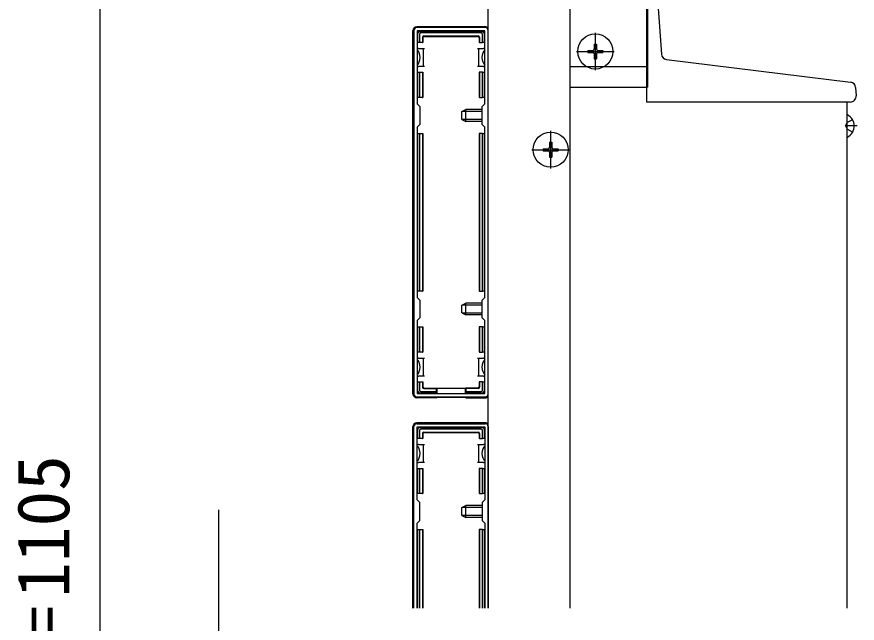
# Model space of a CAD drawing. Units: millimetres, scale not verified. Extents: x -1050 to 1050, y -1565 to 1556.
# Drawn here: x -600.9 to -318.5, y 819.3 to 1022.9 of the extents above; entities that cross this region are included whole.
import ezdxf
from ezdxf.enums import TextEntityAlignment as Align

# ---------------------------------------------------------------- set-up
doc = ezdxf.new("R2010")
doc.units = ezdxf.units.MM
doc.header["$LTSCALE"] = 8
for name, color, linetype in [('0-3_YKK_11', 7, 'Continuous'), ('0-4_YKK_12', 2, 'Continuous'), ('0-5_YKK_13', 4, 'Continuous'), ('0-6_YKK_D', 6, 'Continuous')]:
    doc.layers.add(name, color=color, linetype=linetype)
doc.styles.add('ＭＳ ゴシック', font='')
doc.styles.get('ＭＳ ゴシック').set_extended_font_data('MS Gothic')

msp = doc.modelspace()

# ---------------------------------------------------------------- linework, layer by layer
at = {"layer": '0-3_YKK_11'}
for p, q in [((-467.5, 1018.3), (-467.5, 896.3)), ((-443.5, 1019.3), (-466.5, 1019.3)), ((-442.5, 896.3), (-442.5, 1018.3)), ((-466.5, 895.3), (-443.5, 895.3)), ((-467.5, 824.301), (-467.5, 885.3)), ((-466.5, 886.3), (-443.5, 886.3)), ((-442.5, 885.3), (-442.5, 824.301))]:
    msp.add_line(p, q, dxfattribs=at)
msp.add_lwpolyline([(-466.4, 985.9), (-466.4, 928.7), (-465.5, 927.8), (-465.5, 921.8), (-466.4, 920.9), (-466.4, 896.4), (-443.6, 896.4), (-443.6, 920.9), (-444.5, 921.8), (-444.5, 927.8), (-443.6, 928.7), (-443.6, 985.9), (-444.5, 986.8), (-444.5, 992.8), (-443.6, 993.7), (-443.6, 1018.2), (-466.4, 1018.2), (-466.4, 993.7), (-465.5, 992.8), (-465.5, 986.8)], close=True, dxfattribs=at)
msp.add_lwpolyline([(-466.4, 824.301), (-466.4, 852.9), (-465.5, 853.8), (-465.5, 859.8), (-466.4, 860.7), (-466.4, 885.2), (-443.6, 885.2), (-443.6, 860.7), (-444.5, 859.8), (-444.5, 853.8), (-443.6, 852.9), (-443.6, 824.301)], dxfattribs=at)
for centre, start, end in [((-466.5, 1018.3), 90.00001, 179.99999), ((-443.5, 1018.3), 0.00001, 89.99999), ((-466.5, 896.3), 180.00001, 269.99999), ((-443.5, 896.3), 270.00001, 359.99999), ((-466.5, 885.3), 90, 180), ((-443.5, 885.3), 0, 90)]:
    msp.add_arc(centre, 1, start, end, dxfattribs=at)
at = {"layer": '0-4_YKK_12'}
for p, q in [((-442.5, 824.301), (-442.5, 1028.3)), ((-415, 824.301), (-415, 1028.3)), ((-322, 994.3), (-322, 824.301))]:
    msp.add_line(p, q, dxfattribs=at)
at = {"layer": '0-5_YKK_13'}
for p, q in [((-389.227, 996.422), (-389.227, 1030.8)), ((-385.597, 1028.94), (-384.303, 1010.44)), ((-443.498, 1019.6), (-466.502, 1019.6)), ((-467.8, 896.298), (-467.8, 1018.302)), ((-465.6, 1018), (-444.4, 1018)), ((-465.6, 1017.007), (-465.6, 1014.3)), ((-444.893, 1017.5), (-465.107, 1017.5)), ((-444.4, 1014.3), (-444.4, 1017.007)), ((-443.9, 1017.5), (-443.9, 1014.3)), ((-406.5, 1005), (-406.5, 1017.6)), ((-464.6, 1014.3), (-464.452, 1014.3)), ((-464.452, 1015.852), (-464.452, 1014.3)), ((-464.1, 1016.5), (-445.9, 1016.5)), ((-463.952, 1016.352), (-446.048, 1016.352)), ((-445.548, 1015.852), (-445.548, 1014.3)), ((-445.4, 1014.3), (-445.548, 1014.3)), ((-445.4, 1016), (-445.4, 1014.3)), ((-445.4, 1014.3), (-444.4, 1014.3)), ((-443.9, 1014.3), (-444.4, 1014.3)), ((-465.9, 1012.3), (-466.4, 1012.3)), ((-464.4, 1012.3), (-463.9, 1012.3)), ((-446.1, 1012.3), (-445.6, 1012.3)), ((-443.6, 1012.3), (-444.1, 1012.3)), ((-412.8, 1011.3), (-400.2, 1011.3)), ((-409, 1011.65), (-409, 1010.95)), ((-409, 1011.65), (-407.35, 1011.65)), ((-406.85, 1013.8), (-406.15, 1013.8)), ((-406.85, 1013.8), (-406.85, 1012.15)), ((-406.15, 1013.8), (-406.15, 1012.15)), ((-405.65, 1011.65), (-404, 1011.65)), ((-404, 1011.65), (-404, 1010.95)), ((-409, 1010.95), (-407.35, 1010.95)), ((-406.85, 1010.45), (-406.85, 1008.8)), ((-406.85, 1008.8), (-406.15, 1008.8)), ((-406.15, 1010.45), (-406.15, 1008.8)), ((-405.65, 1010.95), (-404, 1010.95)), ((-382.552, 1008.595), (-320.776, 1001.01)), ((-466.4, 1006.3), (-465.9, 1006.3)), ((-463.9, 1006.3), (-464.4, 1006.3)), ((-445.6, 1006.3), (-446.1, 1006.3)), ((-444.1, 1006.3), (-443.6, 1006.3)), ((-415, 1006.3), (-389, 1006.3)), ((-465.6, 1004.3), (-465.6, 995.8)), ((-465.6, 1004.3), (-464.6, 1004.3)), ((-464.6, 1004.3), (-464.6, 995.8)), ((-445.548, 1004.3), (-445.548, 995.8)), ((-445.4, 1004.3), (-445.548, 1004.3)), ((-444.4, 1004.3), (-445.4, 1004.3)), ((-415, 999.3), (-389, 999.3)), ((-319.023, 999.147), (-318.857, 996.422)), ((-465.6, 995.8), (-466.1, 995.8)), ((-464.6, 995.8), (-465.6, 995.8)), ((-464.6, 995.8), (-464.452, 995.8)), ((-445.4, 995.8), (-444.4, 995.8)), ((-451.4, 991.1), (-450, 991.8)), ((-444.5, 991.8), (-450, 991.8)), ((-451.4, 988.5), (-451.4, 991.1)), ((-451.4, 988.5), (-450, 987.8)), ((-444.5, 991.146), (-451.309, 991.146)), ((-322, 989.896), (-322, 982.704)), ((-444.5, 988.454), (-451.309, 988.454)), ((-322.458, 986.3), (-321.849, 987.445)), ((-322.458, 986.3), (-321.849, 985.155)), ((-318.5, 986.3), (-322, 986.3)), ((-320.034, 988.35), (-321.849, 987.445)), ((-465.6, 983.8), (-465.6, 930.8)), ((-465.6, 983.8), (-464.6, 983.8)), ((-464.6, 983.8), (-464.6, 930.8)), ((-445.548, 983.8), (-445.548, 930.8)), ((-445.4, 983.8), (-445.548, 983.8)), ((-444.4, 983.8), (-445.4, 983.8)), ((-444.4, 930.8), (-444.4, 983.8)), ((-444.4, 983.8), (-443.9, 983.8)), ((-421.5, 972), (-421.5, 984.6)), ((-320.034, 984.25), (-321.849, 985.155)), ((-421.85, 980.8), (-421.15, 980.8)), ((-421.85, 980.8), (-421.85, 979.15)), ((-421.15, 980.8), (-421.15, 979.15)), ((-427.8, 978.3), (-415.2, 978.3)), ((-424, 978.65), (-424, 977.95)), ((-424, 978.65), (-422.35, 978.65)), ((-424, 977.95), (-422.35, 977.95)), ((-421.85, 977.45), (-421.85, 975.8)), ((-421.15, 977.45), (-421.15, 975.8)), ((-420.65, 978.65), (-419, 978.65)), ((-420.65, 977.95), (-419, 977.95)), ((-419, 978.65), (-419, 977.95)), ((-421.85, 975.8), (-421.15, 975.8)), ((-465.6, 930.8), (-466.1, 930.8)), ((-464.6, 930.8), (-465.6, 930.8)), ((-464.6, 930.8), (-464.452, 930.8)), ((-445.4, 930.8), (-444.4, 930.8)), ((-451.4, 926.1), (-450, 926.8)), ((-444.5, 926.8), (-450, 926.8)), ((-451.4, 923.5), (-451.4, 926.1)), ((-444.5, 926.146), (-451.309, 926.146)), ((-451.4, 923.5), (-450, 922.8)), ((-444.5, 923.454), (-451.309, 923.454)), ((-466.1, 910.3), (-466.1, 918.8)), ((-466.1, 918.8), (-465.6, 918.8)), ((-465.6, 918.8), (-465.6, 910.3)), ((-465.6, 918.8), (-464.6, 918.8)), ((-464.6, 918.8), (-464.452, 918.8)), ((-464.452, 918.8), (-464.452, 910.3)), ((-445.548, 918.8), (-445.548, 910.3)), ((-445.4, 918.8), (-445.548, 918.8)), ((-445.4, 918.8), (-445.4, 910.3)), ((-444.4, 918.8), (-443.9, 918.8)), ((-443.9, 918.8), (-443.9, 910.3)), ((-465.6, 910.3), (-466.1, 910.3)), ((-464.6, 910.3), (-464.452, 910.3)), ((-445.4, 910.3), (-445.548, 910.3)), ((-445.4, 910.3), (-444.4, 910.3)), ((-443.9, 910.3), (-444.4, 910.3)), ((-465.9, 908.3), (-466.4, 908.3)), ((-464.4, 908.3), (-463.9, 908.3)), ((-446.1, 908.3), (-445.6, 908.3)), ((-443.6, 908.3), (-444.1, 908.3)), ((-466.4, 902.3), (-465.9, 902.3)), ((-463.9, 902.3), (-464.4, 902.3)), ((-445.6, 902.3), (-446.1, 902.3)), ((-444.1, 902.3), (-443.6, 902.3)), ((-466.1, 897.1), (-466.1, 900.3)), ((-466.1, 900.3), (-465.6, 900.3)), ((-465.6, 900.3), (-465.6, 897.593)), ((-465.6, 900.3), (-464.6, 900.3)), ((-464.6, 900.3), (-464.6, 898.6)), ((-464.6, 900.3), (-464.452, 900.3)), ((-464.452, 900.3), (-464.452, 898.748)), ((-463.952, 898.248), (-460, 898.248)), ((-460, 898.1), (-460, 898.248)), ((-460, 898.248), (-450, 898.248)), ((-459.8, 898.248), (-459.8, 896.4)), ((-450.2, 898.248), (-450.2, 896.4)), ((-446.048, 898.248), (-450, 898.248)), ((-450, 898.1), (-450, 898.248)), ((-445.548, 900.3), (-445.548, 898.748)), ((-445.4, 900.3), (-445.548, 900.3)), ((-445.4, 900.3), (-445.4, 898.6)), ((-444.4, 900.3), (-445.4, 900.3)), ((-444.4, 897.593), (-444.4, 900.3)), ((-460, 896.6), (-465.6, 896.6)), ((-465.107, 897.1), (-460, 897.1)), ((-464.1, 898.1), (-460, 898.1)), ((-460, 898.1), (-460, 897.1)), ((-460, 897.1), (-460, 896.6)), ((-460, 896.6), (-460, 896.4)), ((-460, 895.3), (-460, 895)), ((-459.8, 895.3), (-459.8, 895.092)), ((-445.9, 898.1), (-450, 898.1)), ((-450, 898.1), (-450, 897.1)), ((-450, 897.1), (-444.893, 897.1)), ((-450, 896.6), (-450, 897.1)), ((-444.4, 896.6), (-450, 896.6)), ((-450, 896.6), (-450, 896.4)), ((-450, 895.3), (-450, 895)), ((-460, 895), (-466.502, 895)), ((-460, 895), (-459.8, 895.092)), ((-450, 895), (-450.2, 895.092)), ((-450, 895), (-443.498, 895)), ((-467.8, 824.301), (-467.8, 885.302)), ((-443.498, 886.6), (-466.502, 886.6)), ((-465.6, 885), (-444.4, 885)), ((-465.6, 884.007), (-465.6, 881.3)), ((-444.893, 884.5), (-465.107, 884.5)), ((-444.4, 881.3), (-444.4, 884.007)), ((-443.9, 884.5), (-443.9, 881.3)), ((-464.6, 881.3), (-464.452, 881.3)), ((-464.452, 882.852), (-464.452, 881.3)), ((-464.1, 883.5), (-445.9, 883.5)), ((-463.952, 883.352), (-446.048, 883.352)), ((-445.548, 882.852), (-445.548, 881.3)), ((-445.4, 881.3), (-445.548, 881.3)), ((-445.4, 883), (-445.4, 881.3)), ((-445.4, 881.3), (-444.4, 881.3)), ((-443.9, 881.3), (-444.4, 881.3)), ((-465.9, 879.3), (-466.4, 879.3)), ((-464.4, 879.3), (-463.9, 879.3)), ((-446.1, 879.3), (-445.6, 879.3)), ((-443.6, 879.3), (-444.1, 879.3)), ((-466.4, 873.3), (-465.9, 873.3)), ((-463.9, 873.3), (-464.4, 873.3)), ((-445.6, 873.3), (-446.1, 873.3)), ((-444.1, 873.3), (-443.6, 873.3)), ((-465.6, 871.3), (-465.6, 862.8)), ((-465.6, 871.3), (-464.6, 871.3)), ((-464.6, 871.3), (-464.6, 862.8)), ((-445.548, 871.3), (-445.548, 862.8)), ((-445.4, 871.3), (-445.548, 871.3)), ((-444.4, 871.3), (-445.4, 871.3)), ((-465.6, 862.8), (-466.1, 862.8)), ((-464.6, 862.8), (-465.6, 862.8)), ((-464.6, 862.8), (-464.452, 862.8)), ((-445.4, 862.8), (-444.4, 862.8)), ((-451.4, 858.1), (-450, 858.8)), ((-444.5, 858.8), (-450, 858.8)), ((-451.4, 855.5), (-451.4, 858.1)), ((-444.5, 858.146), (-451.309, 858.146)), ((-451.4, 855.5), (-450, 854.8)), ((-444.5, 855.454), (-451.309, 855.454)), ((-465.6, 850.8), (-465.6, 824.301)), ((-465.6, 850.8), (-464.6, 850.8)), ((-464.6, 850.8), (-464.6, 824.301)), ((-445.548, 850.8), (-445.548, 824.301)), ((-445.4, 850.8), (-445.548, 850.8)), ((-445.4, 850.8), (-445.4, 824.301)), ((-444.4, 850.8), (-443.9, 850.8)), ((-443.9, 850.8), (-443.9, 824.301))]:
    msp.add_line(p, q, dxfattribs=at)
for points in [[(-389, 1036.3), (-389, 1030.8), (-389, 999.3)], [(-465.6, 1014.3), (-466.1, 1014.3), (-466.1, 1017.5)], [(-464.6, 1016), (-464.6, 1014.3), (-465.6, 1014.3)], [(-465.9, 1012.3), (-464.4, 1012.3), (-464.4, 1009.3)], [(-445.6, 1009.3), (-445.6, 1012.3), (-444.1, 1012.3)], [(-464.4, 1009.3), (-464.4, 1006.3), (-465.9, 1006.3)], [(-444.1, 1006.3), (-445.6, 1006.3), (-445.6, 1009.3)], [(-466.1, 995.8), (-466.1, 1004.3), (-465.6, 1004.3)], [(-464.6, 1004.3), (-464.452, 1004.3), (-464.452, 995.8)], [(-445.4, 1004.3), (-445.4, 995.8), (-445.548, 995.8)], [(-320.853, 994.3), (-389.227, 994.3), (-389.227, 996.422)], [(-444.5, 987.8), (-450, 987.8), (-450, 991.8)], [(-466.1, 930.8), (-466.1, 983.8), (-465.6, 983.8)], [(-464.6, 983.8), (-464.452, 983.8), (-464.452, 930.8)], [(-445.4, 983.8), (-445.4, 930.8), (-445.548, 930.8)], [(-443.9, 983.8), (-443.9, 930.8), (-444.4, 930.8)], [(-444.5, 922.8), (-450, 922.8), (-450, 926.8)], [(-464.6, 918.8), (-464.6, 910.3), (-465.6, 910.3)], [(-444.4, 910.3), (-444.4, 918.8), (-445.4, 918.8)], [(-465.9, 908.3), (-464.4, 908.3), (-464.4, 905.3)], [(-445.6, 905.3), (-445.6, 908.3), (-444.1, 908.3)], [(-464.4, 905.3), (-464.4, 902.3), (-465.9, 902.3)], [(-444.1, 902.3), (-445.6, 902.3), (-445.6, 905.3)], [(-444.4, 900.3), (-443.9, 900.3), (-443.9, 897.1)], [(-450.2, 895.3), (-450.2, 895.092), (-459.8, 895.092)], [(-465.6, 881.3), (-466.1, 881.3), (-466.1, 884.5)], [(-464.6, 883), (-464.6, 881.3), (-465.6, 881.3)], [(-465.9, 879.3), (-464.4, 879.3), (-464.4, 876.3)], [(-445.6, 876.3), (-445.6, 879.3), (-444.1, 879.3)], [(-464.4, 876.3), (-464.4, 873.3), (-465.9, 873.3)], [(-444.1, 873.3), (-445.6, 873.3), (-445.6, 876.3)], [(-466.1, 862.8), (-466.1, 871.3), (-465.6, 871.3)], [(-464.6, 871.3), (-464.452, 871.3), (-464.452, 862.8)], [(-445.4, 871.3), (-445.4, 862.8), (-445.548, 862.8)], [(-444.5, 854.8), (-450, 854.8), (-450, 858.8)], [(-466.1, 824.301), (-466.1, 850.8), (-465.6, 850.8)], [(-464.6, 850.8), (-464.452, 850.8), (-464.452, 824.301)], [(-444.4, 824.301), (-444.4, 850.8), (-445.4, 850.8)]]:
    msp.add_lwpolyline(points, dxfattribs=at)
for points in [[(-444.4, 995.8), (-444.4, 1004.3), (-443.9, 1004.3), (-443.9, 995.8)], [(-444.4, 862.8), (-444.4, 871.3), (-443.9, 871.3), (-443.9, 862.8)]]:
    msp.add_lwpolyline(points, close=True, dxfattribs=at)
for centre in [(-406.5, 1011.3), (-421.5, 978.3)]:
    msp.add_circle(centre, 5.9, dxfattribs=at)
for centre, radius, start, end in [((-465.6, 1017.5), 0.5, 90.77436, 179.22564), ((-465.6, 1017.5), 0.5, 179.22564, 180), ((-465.6, 1017.5), 0.5, 90, 90.77436), ((-444.4, 1017.5), 0.5, 89.22564, 90), ((-444.4, 1017.5), 0.5, 0.77436, 89.22564), ((-444.4, 1017.5), 0.5, 0, 0.77436), ((-466.1, 1015.3), 0.3, 90, 270), ((-443.9, 1015.3), 0.3, 270, 90), ((-407.35, 1012.15), 0.5, 270, 0), ((-405.65, 1012.15), 0.5, 180, 270), ((-407.35, 1010.45), 0.5, 0, 90), ((-405.65, 1010.45), 0.5, 90, 180), ((-382.308, 1010.58), 2, 184, 263), ((-466.1, 1003.3), 0.3, 90, 270), ((-443.9, 1003.3), 0.3, 270, 90), ((-321.02, 999.025), 2, 3.5, 83), ((-320.853, 996.3), 2, 270, 3.5), ((-321.846, 989.896), 0.154, 62.71904, 180), ((-323.7, 986.3), 4.2, 297.28096, 62.71904), ((-466.1, 982.8), 0.3, 90, 270), ((-443.9, 982.8), 0.3, 270, 90), ((-321.846, 982.704), 0.154, 180, 297.28096), ((-422.35, 979.15), 0.5, 270, 0), ((-422.35, 977.45), 0.5, 0, 90), ((-420.65, 979.15), 0.5, 180, 270), ((-420.65, 977.45), 0.5, 90, 180), ((-466.1, 931.8), 0.3, 90, 270), ((-443.9, 931.8), 0.3, 270, 90), ((-466.1, 911.3), 0.3, 90, 270), ((-443.9, 911.3), 0.3, 270, 90), ((-466.1, 899.3), 0.3, 90, 270), ((-443.9, 899.3), 0.3, 270, 90), ((-465.6, 897.1), 0.5, 180, 180.77436), ((-465.6, 897.1), 0.5, 180.77436, 269.22564), ((-465.6, 897.1), 0.5, 269.22564, 270), ((-444.4, 897.1), 0.5, 270, 270.77436), ((-444.4, 897.1), 0.5, 270.77436, 359.22564), ((-444.4, 897.1), 0.5, 359.22564, 0), ((-465.6, 884.5), 0.5, 90.77436, 179.22564), ((-465.6, 884.5), 0.5, 179.22564, 180), ((-465.6, 884.5), 0.5, 90, 90.77436), ((-444.4, 884.5), 0.5, 89.22564, 90), ((-444.4, 884.5), 0.5, 0.77436, 89.22564), ((-444.4, 884.5), 0.5, 0, 0.77436), ((-466.1, 882.3), 0.3, 90, 270), ((-443.9, 882.3), 0.3, 270, 90), ((-466.1, 870.3), 0.3, 90, 270), ((-443.9, 870.3), 0.3, 270, 90), ((-466.1, 849.8), 0.3, 90, 270), ((-443.9, 849.8), 0.3, 270, 90)]:
    msp.add_arc(centre, radius, start, end, dxfattribs=at)
for centre, major_axis, ratio, start_param, end_param in [((-466.498, 1018.298), (-0.923, 0.923), 0.99628, 5.4996506, 7.06672), ((-443.502, 1018.298), (0.923, 0.923), 0.99628, 6.1921366, 7.06672), ((-465.093, 1016.993), (0.363, -0.363), 0.973329, 2.3697096, 3.9134757), ((-444.907, 1016.993), (0.363, 0.363), 0.973329, 5.5113023, 7.0550683), ((-464.1, 1016), (-0.354, 0.354), 0.999924, 5.4978252, 7.0685454), ((-463.952, 1015.852), (-0.354, 0.354), 0.999924, 5.4978252, 7.0685454), ((-446.048, 1015.852), (0.354, 0.354), 0.999924, 5.4978252, 7.0685454), ((-445.9, 1016), (0.354, 0.354), 0.999924, 5.4978252, 7.0685454), ((-467.4, 1009.3), (0, 3), 0.666667, 4.712389, 5.7595865), ((-442.6, 1009.3), (0, 3), 0.666667, 0.5235988, 1.5707963), ((-467.4, 1009.3), (0, 3), 0.666667, 3.6651914, 4.712389), ((-442.6, 1009.3), (0, 3), 0.666667, 1.5707963, 2.6179939), ((-467.4, 905.3), (0, 3), 0.666667, 4.712389, 5.7595865), ((-442.6, 905.3), (0, 3), 0.666667, 0.5235988, 1.5707963), ((-467.4, 905.3), (0, 3), 0.666667, 3.6651914, 4.712389), ((-442.6, 905.3), (0, 3), 0.666667, 1.5707963, 2.6179939), ((-464.1, 898.6), (-0.354, -0.354), 0.999924, 5.4978252, 7.0685454), ((-463.952, 898.748), (-0.354, -0.354), 0.999924, 5.4978252, 7.0685454), ((-446.048, 898.748), (0.354, -0.354), 0.999924, 5.4978252, 7.0685454), ((-445.9, 898.6), (0.354, -0.354), 0.999924, 5.4978252, 7.0685454), ((-466.498, 896.302), (-0.923, -0.923), 0.99628, 5.4996506, 7.06672), ((-465.093, 897.607), (0.363, 0.363), 0.973329, 2.3697096, 3.9134757), ((-444.907, 897.607), (0.363, -0.363), 0.973329, 5.5113023, 7.0550683), ((-443.502, 896.302), (0.923, -0.923), 0.99628, 5.4996506, 6.374234), ((-466.498, 885.298), (-0.923, 0.923), 0.99628, 5.4996506, 7.06672), ((-465.093, 883.993), (0.363, -0.363), 0.973329, 2.3697096, 3.9134757), ((-444.907, 883.993), (0.363, 0.363), 0.973329, 5.5113023, 7.0550683), ((-443.502, 885.298), (0.923, 0.923), 0.99628, 6.1921366, 7.06672), ((-464.1, 883), (-0.354, 0.354), 0.999924, 5.4978252, 7.0685454), ((-463.952, 882.852), (-0.354, 0.354), 0.999924, 5.4978252, 7.0685454), ((-446.048, 882.852), (0.354, 0.354), 0.999924, 5.4978252, 7.0685454), ((-445.9, 883), (0.354, 0.354), 0.999924, 5.4978252, 7.0685454), ((-467.4, 876.3), (0, 3), 0.666667, 4.712389, 5.7595865), ((-442.6, 876.3), (0, 3), 0.666667, 0.5235988, 1.5707963), ((-467.4, 876.3), (0, 3), 0.666667, 3.6651914, 4.712389), ((-442.6, 876.3), (0, 3), 0.666667, 1.5707963, 2.6179939)]:
    msp.add_ellipse(centre, major_axis=major_axis, ratio=ratio, start_param=start_param, end_param=end_param, dxfattribs=at)
at = {"layer": '0-6_YKK_D'}
msp.add_line((-573, 1050.3), (-573, 642.3), dxfattribs=at)
msp.add_lwpolyline([(-533, 601.3), (-533, 616.3), (-533, 857.386)], dxfattribs=at)

# ---------------------------------------------------------------- texts
at = {"layer": '0-6_YKK_D', "style": 'ＭＳ ゴシック'}
msp.add_text('Ｈ＝1105', height=17.6, rotation=90, dxfattribs=at).set_placement((-578, 779.823), align=Align.BOTTOM_LEFT)

doc.saveas('drawing.dxf')
